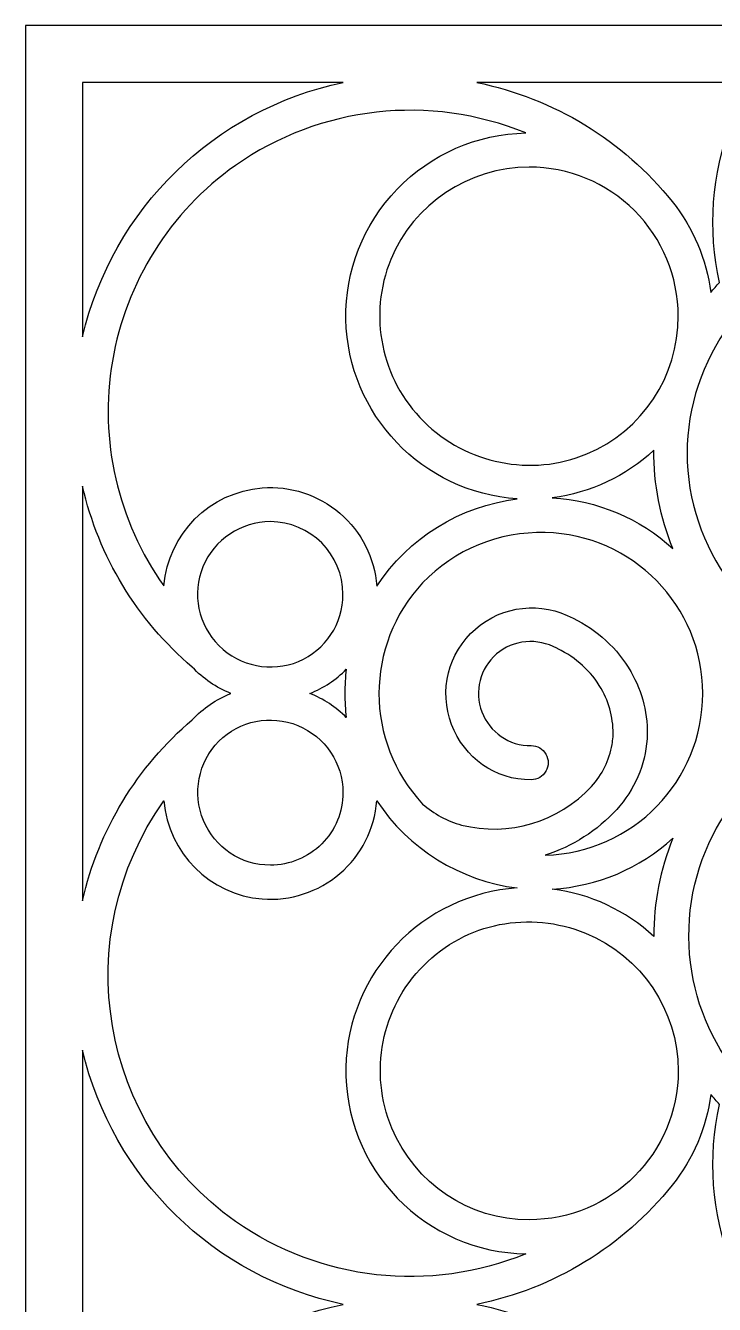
# Model space of a CAD drawing. Header units: centimetres. Extents: x -9.4 to 9.8, y -6.8 to 9.6.
# Drawn here: x -9.41 to -5.01, y 1.41 to 9.6 of the extents above; entities that cross this region are included whole.
import ezdxf

# ---------------------------------------------------------------- set-up
doc = ezdxf.new("R2010")
doc.units = ezdxf.units.CM
doc.header["$MEASUREMENT"] = 0
doc.layers.add('layer 1', color=7, linetype='Continuous')

msp = doc.modelspace()

# ---------------------------------------------------------------- linework, layer by layer
at = {"layer": 'layer 1', "color": 177}
for points, knots in [([(-9.41086, 9.59632), (-9.41086, 9.59632), (-0.32505, 9.59632), (-0.32505, 9.59632), (-0.32505, 9.59632), (-0.32505, 9.59632), (-0.32505, -6.76917), (-0.32505, -6.76917), (-0.32505, -6.76917), (-0.32505, -6.76917), (-9.41086, -6.76917), (-9.41086, -6.76917), (-9.41086, -6.76917), (-9.41086, -6.76917), (-9.41086, 9.59632), (-9.41086, 9.59632)], [0, 0, 0, 0, 0.2, 0.2, 0.2, 0.2, 0.4, 0.4, 0.4, 0.4, 0.6, 0.6, 0.6, 0.6, 1, 1, 1, 1]), ([(-7.38008, 9.23238), (-8.20459, 9.05881), (-8.85409, 8.42517), (-9.04691, 7.60495), (-9.04691, 7.60495), (-9.04691, 7.60495), (-9.04691, 9.23238), (-9.04691, 9.23238), (-9.04691, 9.23238), (-9.04691, 9.23238), (-7.38007, 9.23238), (-7.38007, 9.23238), (-7.38007, 9.23238), (-7.38007, 9.23238), (-7.38008, 9.23238), (-7.38008, 9.23238)], [0, 0, 0, 0, 0.2, 0.2, 0.2, 0.2, 0.4, 0.4, 0.4, 0.4, 0.6, 0.6, 0.6, 0.6, 1, 1, 1, 1]), ([(-6.52511, 9.23238), (-6.52511, 9.23238), (-4.77758, 9.23238), (-4.77758, 9.23238), (-4.77758, 9.23238), (-4.82332, 9.1473), (-4.86376, 9.05948), (-4.89865, 8.96941), (-4.89865, 8.96941), (-5.02286, 8.6453), (-5.0485, 8.2919), (-4.97225, 7.95328), (-4.97225, 7.95328), (-4.99148, 7.93213), (-5.01014, 7.91047), (-5.02822, 7.88832), (-5.02822, 7.88832), (-5.05588, 8.10109), (-5.14135, 8.30209), (-5.27543, 8.46959), (-5.27543, 8.46959), (-5.58995, 8.86238), (-6.03197, 9.13227), (-6.52511, 9.23238)], [0, 0, 0, 0, 0.1428571, 0.1428571, 0.1428571, 0.1428571, 0.2857143, 0.2857143, 0.2857143, 0.2857143, 0.4285714, 0.4285714, 0.4285714, 0.4285714, 0.5714286, 0.5714286, 0.5714286, 0.5714286, 0.7142857, 0.7142857, 0.7142857, 0.7142857, 1, 1, 1, 1]), ([(-6.26625, 6.56779), (-6.63307, 6.52223), (-6.96126, 6.31837), (-7.16443, 6.00958), (-7.16443, 6.00958), (-7.1784, 6.1903), (-7.26359, 6.35807), (-7.40126, 6.47598), (-7.40126, 6.47598), (-7.53892, 6.59389), (-7.71693, 6.65235), (-7.89765, 6.63838), (-7.89765, 6.63838), (-8.23286, 6.61106), (-8.49894, 6.34565), (-8.52637, 6.01045), (-8.52637, 6.01045), (-8.82263, 6.4274), (-8.94113, 6.94496), (-8.85579, 7.44927), (-8.85579, 7.44927), (-8.77045, 7.95359), (-8.48628, 8.40475), (-8.06933, 8.70101), (-8.06933, 8.70101), (-7.52611, 9.08213), (-6.8256, 9.16032), (-6.21146, 8.909), (-6.21146, 8.909), (-6.52242, 8.90321), (-6.81834, 8.77413), (-7.03412, 8.55015), (-7.03412, 8.55015), (-7.24991, 8.32617), (-7.36791, 8.02713), (-7.36211, 7.71618), (-7.36211, 7.71618), (-7.34928, 7.10688), (-6.8743, 6.60845), (-6.26623, 6.56779), (-6.26623, 6.56779), (-6.26623, 6.56779), (-6.26625, 6.56779), (-6.26625, 6.56779)], [0, 0, 0, 0, 0.0833333, 0.0833333, 0.0833333, 0.0833333, 0.1666667, 0.1666667, 0.1666667, 0.1666667, 0.25, 0.25, 0.25, 0.25, 0.3333333, 0.3333333, 0.3333333, 0.3333333, 0.4166667, 0.4166667, 0.4166667, 0.4166667, 0.5, 0.5, 0.5, 0.5, 0.5833333, 0.5833333, 0.5833333, 0.5833333, 0.6666667, 0.6666667, 0.6666667, 0.6666667, 0.75, 0.75, 0.75, 0.75, 0.8333333, 0.8333333, 0.8333333, 0.8333333, 1, 1, 1, 1]), ([(-5.2368, 7.73726), (-5.23538, 7.35217), (-5.46606, 7.00414), (-5.82129, 6.85545), (-5.82129, 6.85545), (-6.17652, 6.70677), (-6.59133, 6.7917), (-6.86464, 7.06299), (-6.86464, 7.06299), (-7.13795, 7.33427), (-7.22092, 7.74349), (-7.07488, 8.09981), (-7.07488, 8.09981), (-6.92883, 8.45613), (-6.57546, 8.68939), (-6.19037, 8.69082), (-6.19037, 8.69082), (-5.93763, 8.69098), (-5.69518, 8.59073), (-5.51635, 8.41214), (-5.51635, 8.41214), (-5.33752, 8.23353), (-5.23696, 7.99), (-5.2368, 7.73726)], [0, 0, 0, 0, 0.1428571, 0.1428571, 0.1428571, 0.1428571, 0.2857143, 0.2857143, 0.2857143, 0.2857143, 0.4285714, 0.4285714, 0.4285714, 0.4285714, 0.5714286, 0.5714286, 0.5714286, 0.5714286, 0.7142857, 0.7142857, 0.7142857, 0.7142857, 1, 1, 1, 1]), ([(-4.047, 5.49443), (-4.6414, 5.60814), (-5.09475, 6.09202), (-5.16955, 6.69255), (-5.16955, 6.69255), (-5.24436, 7.29309), (-4.90807, 7.88051), (-4.35973, 8.13656), (-4.35973, 8.13656), (-3.8114, 8.39262), (-3.16052, 8.26606), (-2.74808, 7.8232), (-2.74808, 7.8232), (-2.33564, 7.38034), (-2.26404, 6.70728), (-2.5584, 6.17853), (-2.5584, 6.17853), (-2.53394, 6.51184), (-2.68916, 6.83289), (-2.96559, 7.02073), (-2.96559, 7.02073), (-3.24203, 7.20857), (-3.59768, 7.23467), (-3.89857, 7.08919), (-3.89857, 7.08919), (-4.19946, 6.94371), (-4.39987, 6.64879), (-4.42432, 6.31547), (-4.42432, 6.31547), (-4.44598, 5.99536), (-4.30407, 5.68633), (-4.04697, 5.49441), (-4.04697, 5.49441), (-4.04697, 5.49441), (-4.047, 5.49443), (-4.047, 5.49443)], [0, 0, 0, 0, 0.1, 0.1, 0.1, 0.1, 0.2, 0.2, 0.2, 0.2, 0.3, 0.3, 0.3, 0.3, 0.4, 0.4, 0.4, 0.4, 0.5, 0.5, 0.5, 0.5, 0.6, 0.6, 0.6, 0.6, 0.7, 0.7, 0.7, 0.7, 0.8, 0.8, 0.8, 0.8, 1, 1, 1, 1]), ([(-5.39239, 6.87897), (-5.39412, 6.66308), (-5.35261, 6.4491), (-5.27024, 6.24953), (-5.27024, 6.24953), (-5.48265, 6.44318), (-5.75493, 6.558), (-6.04188, 6.57478), (-6.04188, 6.57478), (-5.79887, 6.60584), (-5.57181, 6.71215), (-5.3924, 6.87897), (-5.3924, 6.87897), (-5.3924, 6.87897), (-5.39239, 6.87897), (-5.39239, 6.87897)], [0, 0, 0, 0, 0.2, 0.2, 0.2, 0.2, 0.4, 0.4, 0.4, 0.4, 0.6, 0.6, 0.6, 0.6, 1, 1, 1, 1]), ([(-9.04691, 3.9965), (-9.04691, 3.9965), (-9.04691, 6.64945), (-9.04691, 6.64945), (-9.04691, 6.64945), (-8.94379, 6.19754), (-8.69751, 5.79129), (-8.34442, 5.49097), (-8.34442, 5.49097), (-8.2758, 5.41756), (-8.19188, 5.36021), (-8.09856, 5.32298), (-8.09856, 5.32298), (-8.19188, 5.28572), (-8.27581, 5.22838), (-8.34442, 5.15497), (-8.34442, 5.15497), (-8.69747, 4.85462), (-8.94385, 4.44843), (-9.04691, 3.9965)], [0, 0, 0, 0, 0.1666667, 0.1666667, 0.1666667, 0.1666667, 0.3333333, 0.3333333, 0.3333333, 0.3333333, 0.5, 0.5, 0.5, 0.5, 0.6666667, 0.6666667, 0.6666667, 0.6666667, 1, 1, 1, 1]), ([(-7.38077, 5.95737), (-7.38008, 5.76973), (-7.49248, 5.60014), (-7.66557, 5.52769), (-7.66557, 5.52769), (-7.83867, 5.45524), (-8.04079, 5.49662), (-8.17397, 5.6288), (-8.17397, 5.6288), (-8.30715, 5.761), (-8.34759, 5.96039), (-8.27642, 6.13402), (-8.27642, 6.13402), (-8.20526, 6.30765), (-8.03307, 6.42131), (-7.84543, 6.42201), (-7.84543, 6.42201), (-7.58897, 6.42217), (-7.38094, 6.21381), (-7.38077, 5.95736), (-7.38077, 5.95736), (-7.38077, 5.95736), (-7.38077, 5.95737), (-7.38077, 5.95737)], [0, 0, 0, 0, 0.1428571, 0.1428571, 0.1428571, 0.1428571, 0.2857143, 0.2857143, 0.2857143, 0.2857143, 0.4285714, 0.4285714, 0.4285714, 0.4285714, 0.5714286, 0.5714286, 0.5714286, 0.5714286, 0.7142857, 0.7142857, 0.7142857, 0.7142857, 1, 1, 1, 1]), ([(-6.00579, 5.60779), (-5.88996, 5.55305), (-5.79342, 5.4644), (-5.72898, 5.35367), (-5.72898, 5.35367), (-5.67513, 5.26003), (-5.64899, 5.15297), (-5.65359, 5.04505), (-5.65359, 5.04505), (-5.65488, 5.02866), (-5.65693, 5.01233), (-5.65972, 4.99613), (-5.65972, 4.99613), (-5.67701, 4.8961), (-5.72267, 4.8031), (-5.79123, 4.72824), (-5.79123, 4.72824), (-6.0022, 4.50001), (-6.32122, 4.40508), (-6.62273, 4.48049), (-6.62273, 4.48049), (-6.71463, 4.50615), (-6.79959, 4.55225), (-6.87121, 4.61529), (-6.87121, 4.61529), (-7.24387, 5.01297), (-7.24349, 5.63235), (-6.87134, 6.03052), (-6.87134, 6.03052), (-6.66726, 6.24364), (-6.38223, 6.36041), (-6.08726, 6.35192), (-6.08726, 6.35192), (-5.52787, 6.34019), (-5.08031, 5.88249), (-5.07959, 5.32298), (-5.07959, 5.32298), (-5.07974, 4.76233), (-5.52715, 4.30351), (-6.08758, 4.28776), (-6.08758, 4.28776), (-5.91203, 4.34379), (-5.75432, 4.44482), (-5.63007, 4.58088), (-5.63007, 4.58088), (-5.51636, 4.70512), (-5.44785, 4.86394), (-5.4356, 5.0319), (-5.4356, 5.0319), (-5.42843, 5.18265), (-5.46461, 5.33221), (-5.53994, 5.46298), (-5.53994, 5.46298), (-5.62594, 5.61101), (-5.75444, 5.72964), (-5.90887, 5.80351), (-5.90887, 5.80351), (-6.11104, 5.91372), (-6.36047, 5.88636), (-6.53394, 5.73494), (-6.53394, 5.73494), (-6.70742, 5.58352), (-6.76823, 5.34007), (-6.68634, 5.12486), (-6.68634, 5.12486), (-6.60445, 4.90964), (-6.4077, 4.7682), (-6.17744, 4.7704), (-6.17744, 4.7704), (-6.13844, 4.7704), (-6.10239, 4.79121), (-6.08289, 4.82499), (-6.08289, 4.82499), (-6.06338, 4.85877), (-6.06337, 4.90039), (-6.08288, 4.93417), (-6.08288, 4.93417), (-6.10238, 4.96796), (-6.13842, 4.98877), (-6.17743, 4.98877), (-6.17743, 4.98877), (-6.31749, 4.98752), (-6.44344, 5.07382), (-6.49284, 5.20489), (-6.49284, 5.20489), (-6.54224, 5.33596), (-6.50458, 5.48392), (-6.39853, 5.57543), (-6.39853, 5.57543), (-6.29249, 5.66693), (-6.13544, 5.6796), (-6.01301, 5.61155), (-6.01301, 5.61155), (-6.01065, 5.6102), (-6.00824, 5.60895), (-6.00578, 5.60779), (-6.00578, 5.60779), (-6.00578, 5.60779), (-6.00579, 5.60779), (-6.00579, 5.60779)], [0, 0, 0, 0, 0.0384615, 0.0384615, 0.0384615, 0.0384615, 0.0769231, 0.0769231, 0.0769231, 0.0769231, 0.1153846, 0.1153846, 0.1153846, 0.1153846, 0.1538462, 0.1538462, 0.1538462, 0.1538462, 0.1923077, 0.1923077, 0.1923077, 0.1923077, 0.2307692, 0.2307692, 0.2307692, 0.2307692, 0.2692308, 0.2692308, 0.2692308, 0.2692308, 0.3076923, 0.3076923, 0.3076923, 0.3076923, 0.3461538, 0.3461538, 0.3461538, 0.3461538, 0.3846154, 0.3846154, 0.3846154, 0.3846154, 0.4230769, 0.4230769, 0.4230769, 0.4230769, 0.4615385, 0.4615385, 0.4615385, 0.4615385, 0.5, 0.5, 0.5, 0.5, 0.5384615, 0.5384615, 0.5384615, 0.5384615, 0.5769231, 0.5769231, 0.5769231, 0.5769231, 0.6153846, 0.6153846, 0.6153846, 0.6153846, 0.6538462, 0.6538462, 0.6538462, 0.6538462, 0.6923077, 0.6923077, 0.6923077, 0.6923077, 0.7307692, 0.7307692, 0.7307692, 0.7307692, 0.7692308, 0.7692308, 0.7692308, 0.7692308, 0.8076923, 0.8076923, 0.8076923, 0.8076923, 0.8461538, 0.8461538, 0.8461538, 0.8461538, 0.8846154, 0.8846154, 0.8846154, 0.8846154, 0.9230769, 0.9230769, 0.9230769, 0.9230769, 1, 1, 1, 1]), ([(-7.36911, 5.32298), (-7.36911, 5.37456), (-7.36593, 5.42611), (-7.35958, 5.4773), (-7.35958, 5.4773), (-7.42568, 5.41038), (-7.50494, 5.35783), (-7.59231, 5.32298), (-7.59231, 5.32298), (-7.50494, 5.28812), (-7.42569, 5.23556), (-7.35957, 5.16865), (-7.35957, 5.16865), (-7.36593, 5.21984), (-7.36911, 5.27139), (-7.36911, 5.32298)], [0, 0, 0, 0, 0.2, 0.2, 0.2, 0.2, 0.4, 0.4, 0.4, 0.4, 0.6, 0.6, 0.6, 0.6, 1, 1, 1, 1]), ([(-7.38077, 4.68858), (-7.38146, 4.8768), (-7.49546, 5.04606), (-7.66961, 5.11746), (-7.66961, 5.11746), (-7.84376, 5.18885), (-8.04136, 5.15072), (-8.17397, 5.01715), (-8.17397, 5.01715), (-8.30657, 4.88358), (-8.34566, 4.68327), (-8.273, 4.50964), (-8.273, 4.50964), (-8.20033, 4.33601), (-8.03364, 4.22326), (-7.84543, 4.22395), (-7.84543, 4.22395), (-7.72211, 4.22402), (-7.60388, 4.27309), (-7.51675, 4.36033), (-7.51675, 4.36033), (-7.42961, 4.44758), (-7.3807, 4.56529), (-7.38077, 4.6886), (-7.38077, 4.6886), (-7.38077, 4.6886), (-7.38077, 4.68858), (-7.38077, 4.68858)], [0, 0, 0, 0, 0.125, 0.125, 0.125, 0.125, 0.25, 0.25, 0.25, 0.25, 0.375, 0.375, 0.375, 0.375, 0.5, 0.5, 0.5, 0.5, 0.625, 0.625, 0.625, 0.625, 0.75, 0.75, 0.75, 0.75, 1, 1, 1, 1]), ([(-4.047, 5.15153), (-4.64231, 5.03016), (-5.09154, 4.53893), (-5.15936, 3.93517), (-5.15936, 3.93517), (-5.22717, 3.33142), (-4.91331, 2.75975), (-4.35975, 2.50935), (-4.35975, 2.50935), (-3.8062, 2.25894), (-3.15434, 2.39388), (-2.74567, 2.84346), (-2.74567, 2.84346), (-2.33701, 3.29304), (-2.25648, 3.94021), (-2.55841, 4.46743), (-2.55841, 4.46743), (-2.53395, 4.13411), (-2.68917, 3.81307), (-2.96559, 3.62523), (-2.96559, 3.62523), (-3.24202, 3.43739), (-3.59767, 3.41129), (-3.89855, 3.55676), (-3.89855, 3.55676), (-4.19944, 3.70224), (-4.39987, 3.99717), (-4.42432, 4.33049), (-4.42432, 4.33049), (-4.44608, 4.65036), (-4.30383, 4.95964), (-4.04699, 5.15154), (-4.04699, 5.15154), (-4.04699, 5.15154), (-4.047, 5.15153), (-4.047, 5.15153)], [0, 0, 0, 0, 0.1, 0.1, 0.1, 0.1, 0.2, 0.2, 0.2, 0.2, 0.3, 0.3, 0.3, 0.3, 0.4, 0.4, 0.4, 0.4, 0.5, 0.5, 0.5, 0.5, 0.6, 0.6, 0.6, 0.6, 0.7, 0.7, 0.7, 0.7, 0.8, 0.8, 0.8, 0.8, 1, 1, 1, 1]), ([(-6.21146, 1.73696), (-6.52203, 1.74235), (-6.81774, 1.87089), (-7.03354, 2.09431), (-7.03354, 2.09431), (-7.24933, 2.31773), (-7.36751, 2.61921), (-7.36211, 2.92978), (-7.36211, 2.92978), (-7.34995, 3.53838), (-6.87356, 4.0369), (-6.26623, 4.07817), (-6.26623, 4.07817), (-6.63285, 4.12359), (-6.96128, 4.32782), (-7.16442, 4.63637), (-7.16442, 4.63637), (-7.17815, 4.45586), (-7.26302, 4.28819), (-7.40037, 4.17026), (-7.40037, 4.17026), (-7.53772, 4.05232), (-7.71715, 3.99385), (-7.89766, 4.00758), (-7.89766, 4.00758), (-8.23253, 4.03456), (-8.49866, 4.30069), (-8.52637, 4.6355), (-8.52637, 4.6355), (-9.14297, 3.76537), (-8.93945, 2.56156), (-8.06933, 1.94494), (-8.06933, 1.94494), (-7.52559, 1.56377), (-6.82593, 1.48523), (-6.21146, 1.73696), (-6.21146, 1.73696), (-6.21146, 1.73696), (-6.21146, 1.73696), (-6.21146, 1.73696)], [0, 0, 0, 0, 0.0909091, 0.0909091, 0.0909091, 0.0909091, 0.1818182, 0.1818182, 0.1818182, 0.1818182, 0.2727273, 0.2727273, 0.2727273, 0.2727273, 0.3636364, 0.3636364, 0.3636364, 0.3636364, 0.4545455, 0.4545455, 0.4545455, 0.4545455, 0.5454545, 0.5454545, 0.5454545, 0.5454545, 0.6363636, 0.6363636, 0.6363636, 0.6363636, 0.7272727, 0.7272727, 0.7272727, 0.7272727, 0.8181818, 0.8181818, 0.8181818, 0.8181818, 1, 1, 1, 1]), ([(-6.04191, 4.07119), (-5.799, 4.04018), (-5.57179, 3.93373), (-5.39242, 3.76701), (-5.39242, 3.76701), (-5.39413, 3.98284), (-5.35256, 4.19691), (-5.27024, 4.39644), (-5.27024, 4.39644), (-5.48253, 4.20283), (-5.75507, 4.088), (-6.0419, 4.07118), (-6.0419, 4.07118), (-6.0419, 4.07118), (-6.04191, 4.07119), (-6.04191, 4.07119)], [0, 0, 0, 0, 0.2, 0.2, 0.2, 0.2, 0.4, 0.4, 0.4, 0.4, 0.6, 0.6, 0.6, 0.6, 1, 1, 1, 1]), ([(-5.2368, 2.9087), (-5.23822, 3.29496), (-5.47218, 3.64234), (-5.82958, 3.78885), (-5.82958, 3.78885), (-6.18699, 3.93536), (-6.5925, 3.8571), (-6.86464, 3.58297), (-6.86464, 3.58297), (-7.13677, 3.30884), (-7.21697, 2.89777), (-7.06785, 2.54145), (-7.06785, 2.54145), (-6.91872, 2.18513), (-6.57663, 1.95372), (-6.19037, 1.95513), (-6.19037, 1.95513), (-5.6634, 1.95547), (-5.23647, 2.38172), (-5.2368, 2.9087)], [0, 0, 0, 0, 0.1666667, 0.1666667, 0.1666667, 0.1666667, 0.3333333, 0.3333333, 0.3333333, 0.3333333, 0.5, 0.5, 0.5, 0.5, 0.6666667, 0.6666667, 0.6666667, 0.6666667, 1, 1, 1, 1]), ([(-9.04691, -0.21385), (-9.04691, -0.21385), (-9.04691, 3.04099), (-9.04691, 3.04099), (-9.04691, 3.04099), (-8.85366, 2.22088), (-8.20467, 1.58672), (-7.38008, 1.41358), (-7.38008, 1.41358), (-8.20459, 1.24001), (-8.8541, 0.60636), (-9.04691, -0.21386), (-9.04691, -0.21386), (-9.04691, -0.21386), (-9.04691, -0.21385), (-9.04691, -0.21385)], [0, 0, 0, 0, 0.2, 0.2, 0.2, 0.2, 0.4, 0.4, 0.4, 0.4, 0.6, 0.6, 0.6, 0.6, 1, 1, 1, 1]), ([(-5.27545, 0.65075), (-5.58995, 1.04355), (-6.03195, 1.31346), (-6.52508, 1.41358), (-6.52508, 1.41358), (-6.03196, 1.51377), (-5.58987, 1.78355), (-5.27544, 2.1764), (-5.27544, 2.1764), (-5.14136, 2.3439), (-5.05585, 2.54488), (-5.02822, 2.75764), (-5.02822, 2.75764), (-5.01014, 2.7355), (-4.99148, 2.71385), (-4.97225, 2.69269), (-4.97225, 2.69269), (-5.04847, 2.35405), (-5.0229, 2.00063), (-4.89865, 1.67653), (-4.89865, 1.67653), (-4.86375, 1.58645), (-4.82331, 1.49863), (-4.77756, 1.41355), (-4.77756, 1.41355), (-4.82333, 1.3285), (-4.86377, 1.2407), (-4.89865, 1.15064), (-4.89865, 1.15064), (-5.02286, 0.82651), (-5.0485, 0.47308), (-4.97225, 0.13444), (-4.97225, 0.13444), (-4.99148, 0.11331), (-5.01014, 0.09166), (-5.02821, 0.06952), (-5.02821, 0.06952), (-5.05587, 0.28228), (-5.14134, 0.48327), (-5.27544, 0.65075), (-5.27544, 0.65075), (-5.27544, 0.65075), (-5.27545, 0.65075), (-5.27545, 0.65075)], [0, 0, 0, 0, 0.0833333, 0.0833333, 0.0833333, 0.0833333, 0.1666667, 0.1666667, 0.1666667, 0.1666667, 0.25, 0.25, 0.25, 0.25, 0.3333333, 0.3333333, 0.3333333, 0.3333333, 0.4166667, 0.4166667, 0.4166667, 0.4166667, 0.5, 0.5, 0.5, 0.5, 0.5833333, 0.5833333, 0.5833333, 0.5833333, 0.6666667, 0.6666667, 0.6666667, 0.6666667, 0.75, 0.75, 0.75, 0.75, 0.8333333, 0.8333333, 0.8333333, 0.8333333, 1, 1, 1, 1])]:
    msp.add_open_spline(points, degree=3, knots=knots, dxfattribs=at)
at = {"layer": 'layer 1', "lineweight": 9}
for points, knots in [([(-9.41086, 9.59632), (-9.41086, 9.59632), (-0.32505, 9.59632), (-0.32505, 9.59632), (-0.32505, 9.59632), (-0.32505, 9.59632), (-0.32505, -6.76917), (-0.32505, -6.76917), (-0.32505, -6.76917), (-0.32505, -6.76917), (-9.41086, -6.76917), (-9.41086, -6.76917), (-9.41086, -6.76917), (-9.41086, -6.76917), (-9.41086, 9.59632), (-9.41086, 9.59632)], [0, 0, 0, 0, 0.2, 0.2, 0.2, 0.2, 0.4, 0.4, 0.4, 0.4, 0.6, 0.6, 0.6, 0.6, 1, 1, 1, 1]), ([(-7.38008, 9.23238), (-8.20459, 9.05881), (-8.85409, 8.42517), (-9.04691, 7.60495), (-9.04691, 7.60495), (-9.04691, 7.60495), (-9.04691, 9.23238), (-9.04691, 9.23238), (-9.04691, 9.23238), (-9.04691, 9.23238), (-7.38007, 9.23238), (-7.38007, 9.23238)], [0, 0, 0, 0, 0.25, 0.25, 0.25, 0.25, 0.5, 0.5, 0.5, 0.5, 1, 1, 1, 1]), ([(-6.52511, 9.23238), (-6.52511, 9.23238), (-4.77758, 9.23238), (-4.77758, 9.23238), (-4.77758, 9.23238), (-4.82332, 9.1473), (-4.86376, 9.05948), (-4.89865, 8.96941), (-4.89865, 8.96941), (-5.02286, 8.6453), (-5.0485, 8.2919), (-4.97225, 7.95328), (-4.97225, 7.95328), (-4.99148, 7.93213), (-5.01014, 7.91047), (-5.02822, 7.88832), (-5.02822, 7.88832), (-5.05588, 8.10109), (-5.14135, 8.30209), (-5.27543, 8.46959), (-5.27543, 8.46959), (-5.58995, 8.86238), (-6.03197, 9.13227), (-6.52511, 9.23238)], [0, 0, 0, 0, 0.1428571, 0.1428571, 0.1428571, 0.1428571, 0.2857143, 0.2857143, 0.2857143, 0.2857143, 0.4285714, 0.4285714, 0.4285714, 0.4285714, 0.5714286, 0.5714286, 0.5714286, 0.5714286, 0.7142857, 0.7142857, 0.7142857, 0.7142857, 1, 1, 1, 1]), ([(-6.26625, 6.56779), (-6.63307, 6.52223), (-6.96126, 6.31837), (-7.16443, 6.00958), (-7.16443, 6.00958), (-7.1784, 6.1903), (-7.26359, 6.35807), (-7.40126, 6.47598), (-7.40126, 6.47598), (-7.53892, 6.59389), (-7.71693, 6.65235), (-7.89765, 6.63838), (-7.89765, 6.63838), (-8.23286, 6.61106), (-8.49894, 6.34565), (-8.52637, 6.01045), (-8.52637, 6.01045), (-8.82263, 6.4274), (-8.94113, 6.94496), (-8.85579, 7.44927), (-8.85579, 7.44927), (-8.77045, 7.95359), (-8.48628, 8.40475), (-8.06933, 8.70101), (-8.06933, 8.70101), (-7.52611, 9.08213), (-6.8256, 9.16032), (-6.21146, 8.909), (-6.21146, 8.909), (-6.52242, 8.90321), (-6.81834, 8.77413), (-7.03412, 8.55015), (-7.03412, 8.55015), (-7.24991, 8.32617), (-7.36791, 8.02713), (-7.36211, 7.71618), (-7.36211, 7.71618), (-7.34928, 7.10688), (-6.8743, 6.60845), (-6.26623, 6.56779)], [0, 0, 0, 0, 0.0909091, 0.0909091, 0.0909091, 0.0909091, 0.1818182, 0.1818182, 0.1818182, 0.1818182, 0.2727273, 0.2727273, 0.2727273, 0.2727273, 0.3636364, 0.3636364, 0.3636364, 0.3636364, 0.4545455, 0.4545455, 0.4545455, 0.4545455, 0.5454545, 0.5454545, 0.5454545, 0.5454545, 0.6363636, 0.6363636, 0.6363636, 0.6363636, 0.7272727, 0.7272727, 0.7272727, 0.7272727, 0.8181818, 0.8181818, 0.8181818, 0.8181818, 1, 1, 1, 1]), ([(-5.2368, 7.73726), (-5.23538, 7.35217), (-5.46606, 7.00414), (-5.82129, 6.85545), (-5.82129, 6.85545), (-6.17652, 6.70677), (-6.59133, 6.7917), (-6.86464, 7.06299), (-6.86464, 7.06299), (-7.13795, 7.33427), (-7.22092, 7.74349), (-7.07488, 8.09981), (-7.07488, 8.09981), (-6.92883, 8.45613), (-6.57546, 8.68939), (-6.19037, 8.69082), (-6.19037, 8.69082), (-5.93763, 8.69098), (-5.69518, 8.59073), (-5.51635, 8.41214), (-5.51635, 8.41214), (-5.33752, 8.23353), (-5.23696, 7.99), (-5.2368, 7.73726)], [0, 0, 0, 0, 0.1428571, 0.1428571, 0.1428571, 0.1428571, 0.2857143, 0.2857143, 0.2857143, 0.2857143, 0.4285714, 0.4285714, 0.4285714, 0.4285714, 0.5714286, 0.5714286, 0.5714286, 0.5714286, 0.7142857, 0.7142857, 0.7142857, 0.7142857, 1, 1, 1, 1]), ([(-4.047, 5.49443), (-4.6414, 5.60814), (-5.09475, 6.09202), (-5.16955, 6.69255), (-5.16955, 6.69255), (-5.24436, 7.29309), (-4.90807, 7.88051), (-4.35973, 8.13656), (-4.35973, 8.13656), (-3.8114, 8.39262), (-3.16052, 8.26606), (-2.74808, 7.8232), (-2.74808, 7.8232), (-2.33564, 7.38034), (-2.26404, 6.70728), (-2.5584, 6.17853), (-2.5584, 6.17853), (-2.53394, 6.51184), (-2.68916, 6.83289), (-2.96559, 7.02073), (-2.96559, 7.02073), (-3.24203, 7.20857), (-3.59768, 7.23467), (-3.89857, 7.08919), (-3.89857, 7.08919), (-4.19946, 6.94371), (-4.39987, 6.64879), (-4.42432, 6.31547), (-4.42432, 6.31547), (-4.44598, 5.99536), (-4.30407, 5.68633), (-4.04697, 5.49441)], [0, 0, 0, 0, 0.1111111, 0.1111111, 0.1111111, 0.1111111, 0.2222222, 0.2222222, 0.2222222, 0.2222222, 0.3333333, 0.3333333, 0.3333333, 0.3333333, 0.4444444, 0.4444444, 0.4444444, 0.4444444, 0.5555556, 0.5555556, 0.5555556, 0.5555556, 0.6666667, 0.6666667, 0.6666667, 0.6666667, 0.7777778, 0.7777778, 0.7777778, 0.7777778, 1, 1, 1, 1]), ([(-5.39239, 6.87897), (-5.39412, 6.66308), (-5.35261, 6.4491), (-5.27024, 6.24953), (-5.27024, 6.24953), (-5.48265, 6.44318), (-5.75493, 6.558), (-6.04188, 6.57478), (-6.04188, 6.57478), (-5.79887, 6.60584), (-5.57181, 6.71215), (-5.3924, 6.87897)], [0, 0, 0, 0, 0.25, 0.25, 0.25, 0.25, 0.5, 0.5, 0.5, 0.5, 1, 1, 1, 1]), ([(-9.04691, 3.9965), (-9.04691, 3.9965), (-9.04691, 6.64945), (-9.04691, 6.64945), (-9.04691, 6.64945), (-8.94379, 6.19754), (-8.69751, 5.79129), (-8.34442, 5.49097), (-8.34442, 5.49097), (-8.2758, 5.41756), (-8.19188, 5.36021), (-8.09856, 5.32298), (-8.09856, 5.32298), (-8.19188, 5.28572), (-8.27581, 5.22838), (-8.34442, 5.15497), (-8.34442, 5.15497), (-8.69747, 4.85462), (-8.94385, 4.44843), (-9.04691, 3.9965)], [0, 0, 0, 0, 0.1666667, 0.1666667, 0.1666667, 0.1666667, 0.3333333, 0.3333333, 0.3333333, 0.3333333, 0.5, 0.5, 0.5, 0.5, 0.6666667, 0.6666667, 0.6666667, 0.6666667, 1, 1, 1, 1]), ([(-7.38077, 5.95737), (-7.38008, 5.76973), (-7.49248, 5.60014), (-7.66557, 5.52769), (-7.66557, 5.52769), (-7.83867, 5.45524), (-8.04079, 5.49662), (-8.17397, 5.6288), (-8.17397, 5.6288), (-8.30715, 5.761), (-8.34759, 5.96039), (-8.27642, 6.13402), (-8.27642, 6.13402), (-8.20526, 6.30765), (-8.03307, 6.42131), (-7.84543, 6.42201), (-7.84543, 6.42201), (-7.58897, 6.42217), (-7.38094, 6.21381), (-7.38077, 5.95736)], [0, 0, 0, 0, 0.1666667, 0.1666667, 0.1666667, 0.1666667, 0.3333333, 0.3333333, 0.3333333, 0.3333333, 0.5, 0.5, 0.5, 0.5, 0.6666667, 0.6666667, 0.6666667, 0.6666667, 1, 1, 1, 1]), ([(-6.00579, 5.60779), (-5.88996, 5.55305), (-5.79342, 5.4644), (-5.72898, 5.35367), (-5.72898, 5.35367), (-5.67513, 5.26003), (-5.64899, 5.15297), (-5.65359, 5.04505), (-5.65359, 5.04505), (-5.65488, 5.02866), (-5.65693, 5.01233), (-5.65972, 4.99613), (-5.65972, 4.99613), (-5.67701, 4.8961), (-5.72267, 4.8031), (-5.79123, 4.72824), (-5.79123, 4.72824), (-6.0022, 4.50001), (-6.32122, 4.40508), (-6.62273, 4.48049), (-6.62273, 4.48049), (-6.71463, 4.50615), (-6.79959, 4.55225), (-6.87121, 4.61529), (-6.87121, 4.61529), (-7.24387, 5.01297), (-7.24349, 5.63235), (-6.87134, 6.03052), (-6.87134, 6.03052), (-6.66726, 6.24364), (-6.38223, 6.36041), (-6.08726, 6.35192), (-6.08726, 6.35192), (-5.52787, 6.34019), (-5.08031, 5.88249), (-5.07959, 5.32298), (-5.07959, 5.32298), (-5.07974, 4.76233), (-5.52715, 4.30351), (-6.08758, 4.28776), (-6.08758, 4.28776), (-5.91203, 4.34379), (-5.75432, 4.44482), (-5.63007, 4.58088), (-5.63007, 4.58088), (-5.51636, 4.70512), (-5.44785, 4.86394), (-5.4356, 5.0319), (-5.4356, 5.0319), (-5.42843, 5.18265), (-5.46461, 5.33221), (-5.53994, 5.46298), (-5.53994, 5.46298), (-5.62594, 5.61101), (-5.75444, 5.72964), (-5.90887, 5.80351), (-5.90887, 5.80351), (-6.11104, 5.91372), (-6.36047, 5.88636), (-6.53394, 5.73494), (-6.53394, 5.73494), (-6.70742, 5.58352), (-6.76823, 5.34007), (-6.68634, 5.12486), (-6.68634, 5.12486), (-6.60445, 4.90964), (-6.4077, 4.7682), (-6.17744, 4.7704), (-6.17744, 4.7704), (-6.13844, 4.7704), (-6.10239, 4.79121), (-6.08289, 4.82499), (-6.08289, 4.82499), (-6.06338, 4.85877), (-6.06337, 4.90039), (-6.08288, 4.93417), (-6.08288, 4.93417), (-6.10238, 4.96796), (-6.13842, 4.98877), (-6.17743, 4.98877), (-6.17743, 4.98877), (-6.31749, 4.98752), (-6.44344, 5.07382), (-6.49284, 5.20489), (-6.49284, 5.20489), (-6.54224, 5.33596), (-6.50458, 5.48392), (-6.39853, 5.57543), (-6.39853, 5.57543), (-6.29249, 5.66693), (-6.13544, 5.6796), (-6.01301, 5.61155), (-6.01301, 5.61155), (-6.01065, 5.6102), (-6.00824, 5.60895), (-6.00578, 5.60779)], [0, 0, 0, 0, 0.04, 0.04, 0.04, 0.04, 0.08, 0.08, 0.08, 0.08, 0.12, 0.12, 0.12, 0.12, 0.16, 0.16, 0.16, 0.16, 0.2, 0.2, 0.2, 0.2, 0.24, 0.24, 0.24, 0.24, 0.28, 0.28, 0.28, 0.28, 0.32, 0.32, 0.32, 0.32, 0.36, 0.36, 0.36, 0.36, 0.4, 0.4, 0.4, 0.4, 0.44, 0.44, 0.44, 0.44, 0.48, 0.48, 0.48, 0.48, 0.52, 0.52, 0.52, 0.52, 0.56, 0.56, 0.56, 0.56, 0.6, 0.6, 0.6, 0.6, 0.64, 0.64, 0.64, 0.64, 0.68, 0.68, 0.68, 0.68, 0.72, 0.72, 0.72, 0.72, 0.76, 0.76, 0.76, 0.76, 0.8, 0.8, 0.8, 0.8, 0.84, 0.84, 0.84, 0.84, 0.88, 0.88, 0.88, 0.88, 0.92, 0.92, 0.92, 0.92, 1, 1, 1, 1]), ([(-7.36911, 5.32298), (-7.36911, 5.37456), (-7.36593, 5.42611), (-7.35958, 5.4773), (-7.35958, 5.4773), (-7.42568, 5.41038), (-7.50494, 5.35783), (-7.59231, 5.32298), (-7.59231, 5.32298), (-7.50494, 5.28812), (-7.42569, 5.23556), (-7.35957, 5.16865), (-7.35957, 5.16865), (-7.36593, 5.21984), (-7.36911, 5.27139), (-7.36911, 5.32298)], [0, 0, 0, 0, 0.2, 0.2, 0.2, 0.2, 0.4, 0.4, 0.4, 0.4, 0.6, 0.6, 0.6, 0.6, 1, 1, 1, 1]), ([(-7.38077, 4.68858), (-7.38146, 4.8768), (-7.49546, 5.04606), (-7.66961, 5.11746), (-7.66961, 5.11746), (-7.84376, 5.18885), (-8.04136, 5.15072), (-8.17397, 5.01715), (-8.17397, 5.01715), (-8.30657, 4.88358), (-8.34566, 4.68327), (-8.273, 4.50964), (-8.273, 4.50964), (-8.20033, 4.33601), (-8.03364, 4.22326), (-7.84543, 4.22395), (-7.84543, 4.22395), (-7.72211, 4.22402), (-7.60388, 4.27309), (-7.51675, 4.36033), (-7.51675, 4.36033), (-7.42961, 4.44758), (-7.3807, 4.56529), (-7.38077, 4.6886)], [0, 0, 0, 0, 0.1428571, 0.1428571, 0.1428571, 0.1428571, 0.2857143, 0.2857143, 0.2857143, 0.2857143, 0.4285714, 0.4285714, 0.4285714, 0.4285714, 0.5714286, 0.5714286, 0.5714286, 0.5714286, 0.7142857, 0.7142857, 0.7142857, 0.7142857, 1, 1, 1, 1]), ([(-4.047, 5.15153), (-4.64231, 5.03016), (-5.09154, 4.53893), (-5.15936, 3.93517), (-5.15936, 3.93517), (-5.22717, 3.33142), (-4.91331, 2.75975), (-4.35975, 2.50935), (-4.35975, 2.50935), (-3.8062, 2.25894), (-3.15434, 2.39388), (-2.74567, 2.84346), (-2.74567, 2.84346), (-2.33701, 3.29304), (-2.25648, 3.94021), (-2.55841, 4.46743), (-2.55841, 4.46743), (-2.53395, 4.13411), (-2.68917, 3.81307), (-2.96559, 3.62523), (-2.96559, 3.62523), (-3.24202, 3.43739), (-3.59767, 3.41129), (-3.89855, 3.55676), (-3.89855, 3.55676), (-4.19944, 3.70224), (-4.39987, 3.99717), (-4.42432, 4.33049), (-4.42432, 4.33049), (-4.44608, 4.65036), (-4.30383, 4.95964), (-4.04699, 5.15154)], [0, 0, 0, 0, 0.1111111, 0.1111111, 0.1111111, 0.1111111, 0.2222222, 0.2222222, 0.2222222, 0.2222222, 0.3333333, 0.3333333, 0.3333333, 0.3333333, 0.4444444, 0.4444444, 0.4444444, 0.4444444, 0.5555556, 0.5555556, 0.5555556, 0.5555556, 0.6666667, 0.6666667, 0.6666667, 0.6666667, 0.7777778, 0.7777778, 0.7777778, 0.7777778, 1, 1, 1, 1]), ([(-6.21146, 1.73696), (-6.52203, 1.74235), (-6.81774, 1.87089), (-7.03354, 2.09431), (-7.03354, 2.09431), (-7.24933, 2.31773), (-7.36751, 2.61921), (-7.36211, 2.92978), (-7.36211, 2.92978), (-7.34995, 3.53838), (-6.87356, 4.0369), (-6.26623, 4.07817), (-6.26623, 4.07817), (-6.63285, 4.12359), (-6.96128, 4.32782), (-7.16442, 4.63637), (-7.16442, 4.63637), (-7.17815, 4.45586), (-7.26302, 4.28819), (-7.40037, 4.17026), (-7.40037, 4.17026), (-7.53772, 4.05232), (-7.71715, 3.99385), (-7.89766, 4.00758), (-7.89766, 4.00758), (-8.23253, 4.03456), (-8.49866, 4.30069), (-8.52637, 4.6355), (-8.52637, 4.6355), (-9.14297, 3.76537), (-8.93945, 2.56156), (-8.06933, 1.94494), (-8.06933, 1.94494), (-7.52559, 1.56377), (-6.82593, 1.48523), (-6.21146, 1.73696)], [0, 0, 0, 0, 0.1, 0.1, 0.1, 0.1, 0.2, 0.2, 0.2, 0.2, 0.3, 0.3, 0.3, 0.3, 0.4, 0.4, 0.4, 0.4, 0.5, 0.5, 0.5, 0.5, 0.6, 0.6, 0.6, 0.6, 0.7, 0.7, 0.7, 0.7, 0.8, 0.8, 0.8, 0.8, 1, 1, 1, 1]), ([(-6.04191, 4.07119), (-5.799, 4.04018), (-5.57179, 3.93373), (-5.39242, 3.76701), (-5.39242, 3.76701), (-5.39413, 3.98284), (-5.35256, 4.19691), (-5.27024, 4.39644), (-5.27024, 4.39644), (-5.48253, 4.20283), (-5.75507, 4.088), (-6.0419, 4.07118)], [0, 0, 0, 0, 0.25, 0.25, 0.25, 0.25, 0.5, 0.5, 0.5, 0.5, 1, 1, 1, 1]), ([(-5.2368, 2.9087), (-5.23822, 3.29496), (-5.47218, 3.64234), (-5.82958, 3.78885), (-5.82958, 3.78885), (-6.18699, 3.93536), (-6.5925, 3.8571), (-6.86464, 3.58297), (-6.86464, 3.58297), (-7.13677, 3.30884), (-7.21697, 2.89777), (-7.06785, 2.54145), (-7.06785, 2.54145), (-6.91872, 2.18513), (-6.57663, 1.95372), (-6.19037, 1.95513), (-6.19037, 1.95513), (-5.6634, 1.95547), (-5.23647, 2.38172), (-5.2368, 2.9087)], [0, 0, 0, 0, 0.1666667, 0.1666667, 0.1666667, 0.1666667, 0.3333333, 0.3333333, 0.3333333, 0.3333333, 0.5, 0.5, 0.5, 0.5, 0.6666667, 0.6666667, 0.6666667, 0.6666667, 1, 1, 1, 1]), ([(-9.04691, -0.21385), (-9.04691, -0.21385), (-9.04691, 3.04099), (-9.04691, 3.04099), (-9.04691, 3.04099), (-8.85366, 2.22088), (-8.20467, 1.58672), (-7.38008, 1.41358), (-7.38008, 1.41358), (-8.20459, 1.24001), (-8.8541, 0.60636), (-9.04691, -0.21386)], [0, 0, 0, 0, 0.25, 0.25, 0.25, 0.25, 0.5, 0.5, 0.5, 0.5, 1, 1, 1, 1]), ([(-5.27545, 0.65075), (-5.58995, 1.04355), (-6.03195, 1.31346), (-6.52508, 1.41358), (-6.52508, 1.41358), (-6.03196, 1.51377), (-5.58987, 1.78355), (-5.27544, 2.1764), (-5.27544, 2.1764), (-5.14136, 2.3439), (-5.05585, 2.54488), (-5.02822, 2.75764), (-5.02822, 2.75764), (-5.01014, 2.7355), (-4.99148, 2.71385), (-4.97225, 2.69269), (-4.97225, 2.69269), (-5.04847, 2.35405), (-5.0229, 2.00063), (-4.89865, 1.67653), (-4.89865, 1.67653), (-4.86375, 1.58645), (-4.82331, 1.49863), (-4.77756, 1.41355), (-4.77756, 1.41355), (-4.82333, 1.3285), (-4.86377, 1.2407), (-4.89865, 1.15064), (-4.89865, 1.15064), (-5.02286, 0.82651), (-5.0485, 0.47308), (-4.97225, 0.13444), (-4.97225, 0.13444), (-4.99148, 0.11331), (-5.01014, 0.09166), (-5.02821, 0.06952), (-5.02821, 0.06952), (-5.05587, 0.28228), (-5.14134, 0.48327), (-5.27544, 0.65075)], [0, 0, 0, 0, 0.0909091, 0.0909091, 0.0909091, 0.0909091, 0.1818182, 0.1818182, 0.1818182, 0.1818182, 0.2727273, 0.2727273, 0.2727273, 0.2727273, 0.3636364, 0.3636364, 0.3636364, 0.3636364, 0.4545455, 0.4545455, 0.4545455, 0.4545455, 0.5454545, 0.5454545, 0.5454545, 0.5454545, 0.6363636, 0.6363636, 0.6363636, 0.6363636, 0.7272727, 0.7272727, 0.7272727, 0.7272727, 0.8181818, 0.8181818, 0.8181818, 0.8181818, 1, 1, 1, 1])]:
    msp.add_open_spline(points, degree=3, knots=knots, dxfattribs=at)

doc.saveas('drawing.dxf')
